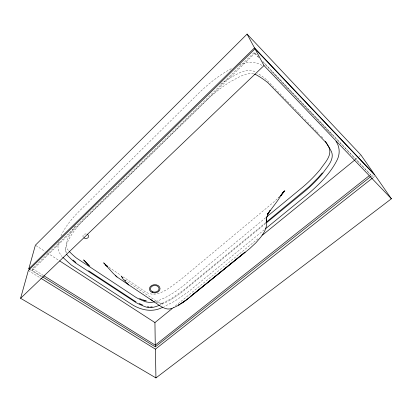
<?xml version="1.0" encoding="UTF-8"?>
<svg xmlns="http://www.w3.org/2000/svg" width="412" height="412" viewBox="0 0 412 412"><rect width="100%" height="100%" fill="white"/><g stroke="black" fill="none" stroke-linecap="round" stroke-linejoin="round"><path stroke-width="0.31" stroke-dasharray="2.06 1.54" d="M58.767 242.019C56.856 246.994 58.504 252.613 61.965 256.47M41.906 276.421L32.095 270.323L32.533 268.686L254.23 52.448L258.654 57.093M60.966 235.839C64.942 227.233 71.013 219.75 77.502 212.916L200.582 91.387C210.187 82.421 220.636 74.139 232.368 68.124M278.507 197.775L279.733 196.514M207.2 99.622L83.415 220.214A112.28 86.86 -4.1 0 0 70.133 237.008L67.259 242.694L65.42 248.585L65.554 247.936L65.256 250.007L65.796 252.824M32.095 270.323L254.745 53.436L254.23 52.448M279.836 196.483L273.63 202.148L180.018 280.17C170.125 286.767 157.023 300.054 144.53 291.253L123.27 276.941M265.637 217.742L183.299 285.748A121.751 99.616 7 0 1 166.098 297.109L160.098 299.915L155.345 301.589M265.905 222.49L183.659 290.069L170.862 298.906L160.232 304.308M265.606 223.5L183.716 290.733A123.291 100.327 6.8 0 1 166.319 302.161L160.253 304.983M264.216 229.793L188.032 292.005L174.508 301.296L164.033 306.667M175.388 305.941L258.695 238.188M355.463 159.485L356.962 158.265M358.955 156.642L360.454 155.427M371.433 176.83L373.452 175.234M372.881 177.773L374.899 176.187M239.315 65.014C246.649 61.548 255.857 60.971 262.681 65.91M253.699 73.908C245.094 72.358 237.178 78.239 229.901 81.988A126.917 105.477 -24.3 0 0 207.2 99.622M156.143 302.104L162.941 303.907L156.539 301.193L124.764 279.866M254.915 71.703C245.866 67.403 236.524 74.716 228.712 78.646A125.289 104.648 -24.6 0 0 219.848 84.728M29.885 269.536L41.89 276.988M28.335 270.499L40.335 277.925M32.533 268.686L43.445 275.484M35.916 245.547L45.073 251.475M47.226 252.865L59.076 260.533M108.922 267.28L121.149 275.51M271.302 71.863L273.625 73.702L331.856 134.976M124.661 279.856L125.511 280.546M124.805 279.897L125.583 280.567M298.978 113.223L266.281 79.501A81.653 73.959 -15 0 0 257.423 73.171M299.426 113.686L303.005 117.379M304.798 119.228L307.038 121.54M307.486 121.998L316.442 131.243M316.89 131.701L319.578 134.472M321.37 136.321L323.163 138.169M262.64 61.27L370.64 174.58L371.567 175.929L263.628 62.753M254.745 53.436L259.189 58.092M68.371 250.475C63.536 245.011 68.428 237.544 71.065 232.234A110.988 86.407 -4 0 1 75.937 225.065M66.383 253.056L65.39 249.358M83.301 237.199A2.822 2.251 7.3 0 1 83.569 234.706A2.822 2.251 7.3 0 1 86.551 234.088"/><path stroke-width="0.62" d="M20.6 298.288L28.335 270.499L255.018 48.848L375.404 175.785L391.4 198.775L155.942 377.917L20.6 298.288L263.999 65.559L255.018 48.848M29.885 269.536L28.794 268.861L35.375 245.202L247.082 34.083L360.953 155.02L374.462 174.436L254.498 47.88L247.082 34.083M262.351 234.943C265.575 230.555 267.512 225.137 266.26 219.658L266.27 220.497L266.688 217.273L266.512 218.149L268.676 212.525L267.63 214.425L270.215 210.336L267.604 214.142L277.637 200.654L283.605 191.647L280.824 195.618M261.301 236.54L255.991 242.704L249.657 248.652L186.888 299.534L180.827 303.701M280.891 195.566L284.836 190.72L280.711 195.504M322.39 172.813L318.224 177.603L309.294 186.569L266.399 222.083M280.675 195.582L281.411 194.804M28.794 268.861L254.498 47.88M266.631 216.923L302.841 187.022A135.09 126.16 -24.4 0 0 320.454 169.224C324.465 163.075 332.123 156.019 329.203 147.985A77.672 65.637 -19.4 0 0 325.413 141.326M266.6 222.686L304.813 191.312A136.985 127.478 -23.8 0 0 322.689 173.364C326.757 167.164 334.544 160.067 331.608 151.951A78.666 66.131 -19.2 0 0 325.511 142.047L268.001 82.833A82.755 74.629 -14.8 0 0 256.48 74.958L254.678 74.15M265.709 228.572L308.531 193.604C319.702 183.912 330.568 173.2 337.207 159.799C340.111 153.954 339.859 146.796 336.007 141.409M42.451 276.761L155.283 346.863L154.938 322.57L173.395 307.563M261.187 236.158L354.964 159.892M186.234 299.843L187.233 299.03M190.725 296.197L191.724 295.389M192.723 294.58L245.119 252.098L185.822 300.446L179.143 304.988L173.519 307.754M369.126 175.775L155.252 345.153L43.986 275.824M155.283 346.863L370.558 176.727M155.942 377.917L155.422 349.149L372.376 178.175M184.458 301.203L185.312 300.564M183.603 301.841L180.801 303.67M178.839 304.849L179.853 304.293M178.381 305.081L179.369 304.54M159.722 305.179C155.396 306.858 150.54 308.717 145.925 306.981A72.636 57.68 -4.8 0 1 136.001 302.568L75.839 263.144A77.106 63.716 2.7 0 1 67.429 255.368L66.486 254.147M162.884 307.161C152.837 312.682 141.167 310.329 131.886 304.463L71.389 265.107L62.825 257.346M154.809 301.759L150.555 302.593L145.93 301.888A71.781 57.35 -4.7 0 1 136.115 297.485L76.673 258.211A76.153 63.268 2.9 0 1 69.226 251.392M171.825 308.346C167.921 310.231 163.888 308.032 160.469 306.168L117.023 276.993L113.166 273.352L103.659 262.815L107.058 266.095L105.735 265.132L107.862 266.564M150.596 307.007L152.219 306.852M147.408 306.729L148.979 306.966M146.451 300.94L142.279 299.694M143.953 300.544L145.153 300.822M139.58 298.571L141.738 299.467M139.22 303.505L142.526 304.978M150.576 299.534L152.368 300.42M40.881 278.265L155.422 349.149M59.611 260.884L154.938 322.57M88.565 270.761L136.017 301.893M72.996 260.029L75.947 262.485M128.812 285.001L123.42 279.655L121.494 276.354L122.658 277.75M89.873 266.147L83.621 259.9L88.529 265.385M115.525 275.654L117.023 276.993M263.999 65.559L391.4 198.775M87.529 234.541A2.822 2.251 7.3 0 1 87.962 237.734A2.822 2.251 7.3 0 1 84.012 237.904M152.229 292.505A5.341 4.125 -4 0 0 160.052 288.477A5.341 4.125 -4 0 0 151.884 285.362A5.341 4.125 -4 0 0 152.229 292.505M152.713 291.799A4.321 3.337 -4 0 0 159.037 288.539A4.321 3.337 -4 0 0 152.425 286.026A4.321 3.337 -4 0 0 152.713 291.799"/></g></svg>
